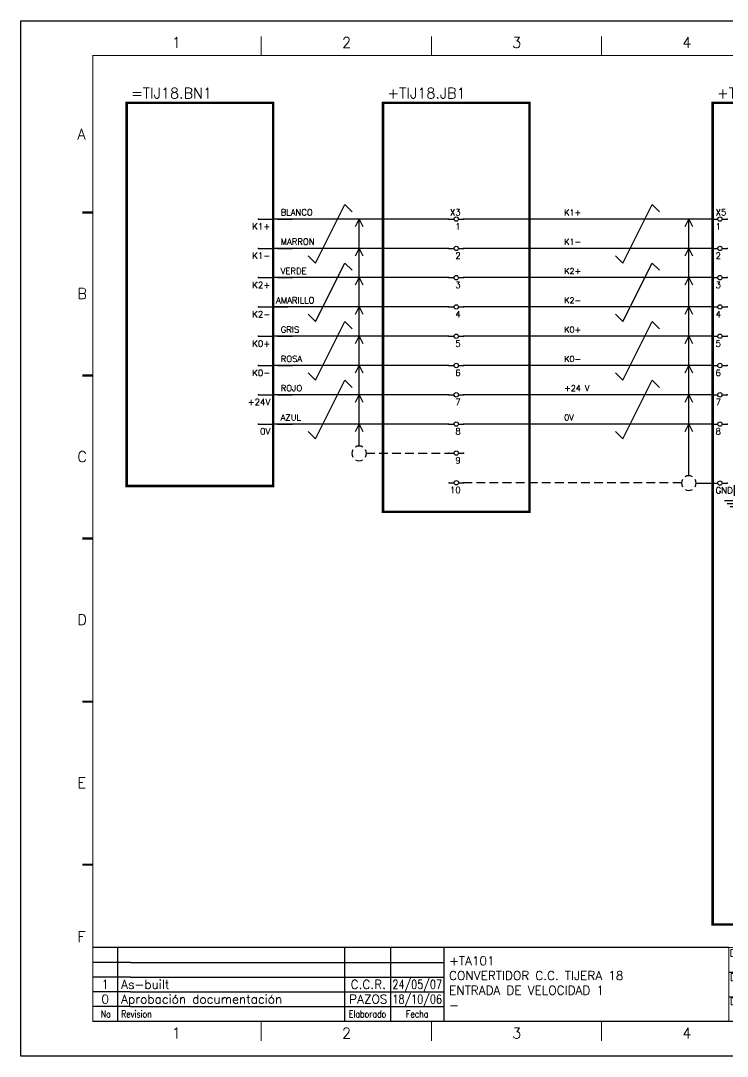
# Model space of a CAD drawing. Extents: x -25 to 1044, y -25744 to 292.
# Drawn here: x 38 to 240.6, y -4378.5 to -4081.5 of the extents above; entities that cross this region are included whole.
import ezdxf
from ezdxf.enums import TextEntityAlignment as Align

# ---------------------------------------------------------------- set-up
doc = ezdxf.new("R2010")
doc.units = 0
doc.header["$LTSCALE"] = 10
doc.header["$MEASUREMENT"] = 0
doc.linetypes.add('DASHDOT', pattern=[1, 0.5, -0.25, 0, -0.25])
doc.linetypes.add('HIDDEN', pattern=[0.375, 0.25, -0.125])
doc.layers.get('0').update_dxf_attribs({"linetype": 'CONTINUOUS'})
for name, color, linetype in [('1', 7, 'CONTINUOUS'), ('10', 5, 'CONTINUOUS'), ('102', 7, 'CONTINUOUS'), ('2', 7, 'CONTINUOUS'), ('8', 1, 'CONTINUOUS'), ('9', 6, 'CONTINUOUS'), ('DIBUJO', 7, 'CONTINUOUS'), ('NODE', 7, 'CONTINUOUS')]:
    doc.layers.add(name, color=color, linetype=linetype)
doc.styles.add('HELVETICA', font='HELV.SHX')
doc.styles.add('LABEL', font='SIMPLEX', dxfattribs={"width": 0.8, "height": 4})
doc.styles.add('ROMANS', font='romans')
doc.styles.get("Standard").update_dxf_attribs({"font": 'simplex'})

# ---------------------------------------------------------------- blocks, each defined once
blk = doc.blocks.new('NOD', base_point=(237.5, 170))
at = {"layer": 'NODE'}
blk.add_point((237.5, 170), dxfattribs=at)
blk = doc.blocks.new('$$PLR12')
blk.add_line((-2.5, 0), (2.5, 0))
at = {"layer": '2'}
for p in [(-2.5, 0), (2.5, 0)]:
    blk.add_blockref('NOD', p, dxfattribs=at)
at = {"layer": '8'}
blk.add_attdef('*A', text='', height=2.15, dxfattribs=at).set_placement((1.5, -3.575), align=Align.RIGHT)
at = {"layer": '9'}
blk.add_attdef('ID', text='', height=2.15, dxfattribs=at).set_placement((1.5, 1.25), align=Align.RIGHT)
blk = doc.blocks.new('$$PLL21C')
for p, q in [((-2.5, 0), (-0.75, 0)), ((0.75, 0), (2.5, 0))]:
    blk.add_line(p, q)
at = {"layer": '2'}
blk.add_circle((0, 0), 0.75, dxfattribs=at)
for p in [(-2.5, 0), (2.5, 0)]:
    blk.add_blockref('NOD', p, dxfattribs=at)
at = {"layer": '8'}
blk.add_attdef('*A', (-1.5, -3.575), '', height=2.15, dxfattribs=at)
at = {"layer": '9'}
blk.add_attdef('ID', (-1.5, 1.25), '', height=2.15, dxfattribs=at)
blk = doc.blocks.new('$$PLR12C')
for p, q in [((-2.5, 0), (-0.75, 0)), ((0.75, 0), (2.5, 0))]:
    blk.add_line(p, q)
at = {"layer": '2'}
blk.add_circle((0, 0), 0.75, dxfattribs=at)
for p in [(-2.5, 0), (2.5, 0)]:
    blk.add_blockref('NOD', p, dxfattribs=at)
at = {"layer": '8'}
blk.add_attdef('*A', text='', height=2.15, dxfattribs=at).set_placement((1.5, -3.575), align=Align.RIGHT)
at = {"layer": '9'}
blk.add_attdef('ID', text='', height=2.15, dxfattribs=at).set_placement((1.5, 1.25), align=Align.RIGHT)
blk = doc.blocks.new('$030107')
at = {"layer": '102'}
for start, end in [(150, 210), (60, 120), (330, 30), (240, 300)]:
    blk.add_arc((0, 0), 2.5, start, end, dxfattribs=at)
blk = doc.blocks.new('$021501')
at = {"layer": '2'}
for p, q in [((0, -6), (0, 0)), ((-3.5, -6), (3.5, -6)), ((-2.5, -7), (2.5, -7)), ((-1.5, -8), (1.5, -8))]:
    blk.add_line(p, q, dxfattribs=at)
blk.add_blockref('NOD', (0, 0), dxfattribs=at)
blk = doc.blocks.new('newcajec')
at = {"layer": '1'}
for p, q in [((179.4, 20.85), (0.13, 20.85)), ((7, 20.85), (7, 0)), ((71, 20.85), (71, 0)), ((84, 20.85), (84, 0.09)), ((99, 20.85), (99, 0)), ((215.2, 20.8), (215.2, 0)), ((184.64, 20.18), (184.81, 20.01)), ((184.81, 20.01), (185.18, 20.25)), ((10.6, 16.64), (0, 16.64)), ((10.6, 16.64), (99, 16.64)), ((10.6, 12.48), (0, 12.48)), ((10.6, 12.48), (99, 12.48)), ((179.4, 13.87), (215.2, 13.87)), ((368, 14.06), (368, 0)), ((10.6, 8.32), (0, 8.32)), ((10.6, 8.32), (99, 8.32)), ((179.4, 6.93), (267.63, 6.93)), ((267.63, 6.93), (302.5, 6.93)), ((270.63, 6.91), (270.63, 0)), ((282.07, 6.93), (282.07, 0)), ((368, 6.93), (383, 6.93)), ((10.6, 4.16), (0, 4.16)), ((10.6, 4.16), (99, 4.16))]:
    blk.add_line(p, q, dxfattribs=at)
for points in [[(47.5, 272.5, 0.3, 0.3, 0), (47.5, 277.91, 0.3, 0.3, 0)], [(95.5, 272.5, 0.3, 0.3, 0), (95.5, 277.91, 0.3, 0.3, 0)], [(143.5, 272.5, 0.3, 0.3, 0), (143.5, 277.91, 0.3, 0.3, 0)], [(191.5, 272.5, 0.3, 0.3, 0), (191.5, 277.91, 0.3, 0.3, 0)], [(239.5, 272.5, 0.3, 0.3, 0), (239.5, 277.91, 0.3, 0.3, 0)], [(287.5, 272.5, 0.3, 0.3, 0), (287.5, 277.91, 0.3, 0.3, 0)], [(335.5, 272.5, 0.3, 0.3, 0), (335.5, 277.91, 0.3, 0.3, 0)], [(-2.99, 228.23, 0.6, 0.6, 0), (-0.18, 228.23, 0.6, 0.6, 0)], [(383.01, 228.23, 0.6, 0.6, 0), (385.82, 228.23, 0.6, 0.6, 0)], [(-2.99, 182.23, 0.6, 0.6, 0), (-0.18, 182.23, 0.6, 0.6, 0)], [(383.01, 182.23, 0.6, 0.6, 0), (385.82, 182.23, 0.6, 0.6, 0)], [(-2.99, 136.23, 0.6, 0.6, 0), (-0.18, 136.23, 0.6, 0.6, 0)], [(383.01, 136.23, 0.6, 0.6, 0), (385.82, 136.23, 0.6, 0.6, 0)], [(-2.99, 90.23, 0.6, 0.6, 0), (-0.18, 90.23, 0.6, 0.6, 0)], [(383.01, 90.23, 0.6, 0.6, 0), (385.82, 90.23, 0.6, 0.6, 0)], [(-2.99, 44.23, 0.6, 0.6, 0), (-0.18, 44.23, 0.6, 0.6, 0)], [(383.01, 44.23, 0.6, 0.6, 0), (385.82, 44.23, 0.6, 0.6, 0)], [(383, 20.8, 0.3, 0.3, 0), (179.4, 20.8, 0.3, 0.3, 0), (179.4, 0, 0.3, 0.3, 0)], [(302.5, 20.8, 0.3, 0.3, 0), (302.5, 0, 0.3, 0.3, 0)], [(302.5, 14, 0.3, 0.3, 0), (383, 14, 0.3, 0.3, 0)], [(47.5, -5.5, 0.3, 0.3, 0), (47.5, -0.09, 0.3, 0.3, 0)], [(95.5, -5.5, 0.3, 0.3, 0), (95.5, -0.09, 0.3, 0.3, 0)], [(143.5, -5.5, 0.3, 0.3, 0), (143.5, -0.09, 0.3, 0.3, 0)], [(191.5, -5.5, 0.3, 0.3, 0), (191.5, -0.09, 0.3, 0.3, 0)], [(239.5, -5.5, 0.3, 0.3, 0), (239.5, -0.09, 0.3, 0.3, 0)], [(287.5, -5.5, 0.3, 0.3, 0), (287.5, -0.09, 0.3, 0.3, 0)], [(335.5, -5.5, 0.3, 0.3, 0), (335.5, -0.09, 0.3, 0.3, 0)]]:
    blk.add_lwpolyline(points, format="xyseb", dxfattribs=at)
at = {"layer": '1', "const_width": 0.3}
blk.add_lwpolyline([(0, 0), (0, 272.5), (383, 272.5), (383, 0)], close=True, dxfattribs=at)
at = {"layer": '2', "color": 14}
for p, q in [((221.42, 4.69), (221.42, 5.81)), ((221.42, 2.47), (221.42, 3.58))]:
    blk.add_line(p, q, dxfattribs=at)
for points in [[(220.05, 5.81), (220.05, 6.92), (226.74, 5.81), (226.74, 6.92)], [(221.42, 2.47), (220.05, 2.47), (221.42, 5.81), (220.05, 5.81)], [(221.42, 4.69), (224.25, 4.69), (221.42, 3.58), (224.25, 3.58)], [(224.25, 5.81), (225.37, 5.81), (225.37, 4.69)], [(224.25, 3.58), (225.37, 3.58), (225.37, 2.47)], [(225.37, 5.81), (226.74, 5.81), (225.37, 1.35), (226.74, 1.35)], [(224.25, 0.24), (224.25, 2.47), (220.05, 0.24), (220.05, 2.47)], [(226.74, 1.35), (226.74, 0.24), (224.25, 1.35), (224.25, 0.24)]]:
    blk.add_solid(points, dxfattribs=at)
at = {"layer": '1', "style": 'ROMANS'}
for s, p in [('1', (22.29, 274.68)), ('2', (70.29, 274.68)), ('3', (118.29, 274.68)), ('4', (166.29, 274.68)), ('5', (214.29, 274.68)), ('6', (262.29, 274.68)), ('7', (310.29, 274.68)), ('8', (357.79, 274.68)), ('A', (-4.37, 248.84)), ('A', (384.13, 248.84)), ('B', (-4.37, 203.84)), ('B', (384.13, 203.84)), ('C', (-4.37, 157.84)), ('C', (384.13, 157.84)), ('D', (-4.37, 111.84)), ('D', (384.13, 111.84)), ('E', (-4.37, 65.84)), ('E', (384.13, 65.84)), ('F', (-4.37, 22.34)), ('F', (384.13, 22.34)), ('1', (22.29, -4.82)), ('2', (70.29, -4.82)), ('3', (118.29, -4.82)), ('4', (166.29, -4.82)), ('5', (214.29, -4.82)), ('6', (262.29, -4.82)), ('7', (310.29, -4.82)), ('8', (357.79, -4.82))]:
    blk.add_text(s, height=3, dxfattribs=at).set_placement(p)
at = {"layer": '1', "style": 'LABEL', "width": 0.8}
for s, p in [('Diseno comprobado por', (179.73, 18.27)), ('Dibujo comprobado por', (179.81, 11.47)), ('Hoja', (368.38, 11.66)), ('Dibujado por', (179.83, 4.64)), ('Fecha', (285.71, 4.3)), ('Cont', (368.43, 4.46)), ('No', (2.23, 1.05)), ('Revision', (8, 1.05))]:
    blk.add_text(s, height=2, dxfattribs=at).set_placement(p)
for s, p in [('Dept', (274.61, 4.44)), ('Elaborado', (77.5, 1.05)), ('Fecha', (91.5, 1.05))]:
    blk.add_text(s, height=2, dxfattribs=at).set_placement(p, align=Align.CENTER)
at = {"layer": '10', "style": 'ROMANS'}
for tag, p in [('REV41', (3.5, 18.74)), ('REV43', (77.7, 18.74)), ('REV31', (3.5, 14.58)), ('REV33', (77.7, 14.58)), ('REV21', (3.5, 10.42)), ('REV23', (77.7, 10.42)), ('REV11', (3.5, 6.27)), ('REV13', (77.7, 6.27))]:
    blk.add_attdef(tag, text='', height=2.5, dxfattribs=at).set_placement(p, align=Align.MIDDLE)
for tag, p, height in [('REV42', (8, 17.49), 2.5), ('SHEETNAME1', (100.5, 15.83), 2.5), ('DOCUMENTTYPE', (216.43, 16.8), 2.5), ('NOTA', (305.32, 15.8), 3), ('REV32', (8, 13.33), 2.5), ('DESIGNCHECK', (180.74, 14.83), 2.5), ('OBJECT', (216.43, 12.4), 2.5), ('SHEETNAME2', (100.5, 11.67), 2.5), ('ORDER', (305.32, 7.3), 4.5), ('REV22', (8, 9.17), 2.5), ('SHEETNAME3', (100.5, 7.51), 2.5), ('DRAWINGCHECK', (180.53, 7.71), 2.5), ('CUSTOMER', (216.43, 8.08), 2.5), ('REV12', (8, 5.01), 2.5), ('SHEETNAME4', (100.5, 3.35), 2.5), ('USER', (180.63, 0.71), 2.5), ('DEPARTMENT', (271.93, 1.05), 2.5), ('DOCUMENT_ID', (305.32, 0.93), 4.4)]:
    blk.add_attdef(tag, p, '', height=height, dxfattribs=at)
for tag, width, p, p2 in [('REV44', 1.221199, (84.53, 17.49), (98.48, 17.49)), ('REV34', 1.221199, (84.53, 13.33), (98.48, 13.33)), ('REV24', 1.221199, (84.53, 9.17), (98.48, 9.17)), ('REV14', 1.221199, (84.53, 5.01), (98.48, 5.01)), ('CREATED2', 7.039915, (282.71, 1.05), (301.14, 1.05))]:
    blk.add_attdef(tag, text='', height=2.5, dxfattribs=dict(at, width=width)).set_placement(p, p2, align=Align.FIT)
for tag, p in [('SHEET', (382, 7.43)), ('NEXTSHEET', (382, 0.5))]:
    blk.add_attdef(tag, text='', height=2.5, dxfattribs=at).set_placement(p, align=Align.RIGHT)
at = {"layer": 'DIBUJO', "color": 14, "style": 'HELVETICA', "width": 1.3}
blk.add_text('RUSSULA S.A.', height=3, dxfattribs=at).set_placement((229, 2.19))
blk = doc.blocks.new('$$PLL21')
blk.add_line((-2.5, 0), (2.5, 0))
at = {"layer": '2'}
for p in [(-2.5, 0), (2.5, 0)]:
    blk.add_blockref('NOD', p, dxfattribs=at)
at = {"layer": '8'}
blk.add_attdef('*A', (-1.5, -3.575), '', height=2.15, dxfattribs=at)
at = {"layer": '9'}
blk.add_attdef('ID', (-1.5, 1.25), '', height=2.15, dxfattribs=at)

msp = doc.modelspace()

# ---------------------------------------------------------------- linework, layer by layer
at = {"layer": '2', "color": 7}
for p, q in [((122.54, -4151.04), (130.94, -4134.24)), ((130.94, -4134.24), (133.04, -4136.34)), ((210.67, -4151.04), (219.07, -4134.24)), ((219.07, -4134.24), (221.17, -4136.34)), ((160.82, -4138.44), (110.42, -4138.44)), ((134.02, -4140.54), (135.07, -4138.44)), ((135.07, -4203.54), (135.07, -4138.44)), ((135.07, -4138.44), (136.12, -4140.54)), ((236.42, -4138.44), (165.02, -4138.44)), ((228.52, -4140.54), (229.57, -4138.44)), ((229.57, -4212.05), (229.57, -4138.44)), ((229.57, -4138.44), (230.62, -4140.54)), ((160.82, -4146.84), (110.42, -4146.84)), ((120.44, -4148.94), (122.54, -4151.04)), ((134.02, -4148.94), (135.07, -4146.84)), ((135.07, -4146.84), (136.12, -4148.94)), ((236.42, -4146.84), (165.02, -4146.84)), ((208.57, -4148.94), (210.67, -4151.04)), ((228.52, -4148.94), (229.57, -4146.84)), ((229.57, -4146.84), (230.62, -4148.94)), ((122.54, -4167.84), (130.94, -4151.04)), ((130.94, -4151.04), (133.04, -4153.14)), ((210.67, -4167.84), (219.07, -4151.04)), ((219.07, -4151.04), (221.17, -4153.14)), ((236.42, -4162.51), (236.42, -4154.77)), ((160.82, -4155.24), (110.42, -4155.24)), ((134.02, -4157.34), (135.07, -4155.24)), ((135.07, -4155.24), (136.12, -4157.34)), ((236.42, -4155.24), (165.02, -4155.24)), ((228.52, -4157.34), (229.57, -4155.24)), ((229.57, -4155.24), (230.62, -4157.34)), ((160.82, -4163.64), (110.42, -4163.64)), ((134.02, -4165.74), (135.07, -4163.64)), ((135.07, -4163.64), (136.12, -4165.74)), ((236.42, -4163.64), (165.02, -4163.64)), ((228.52, -4165.74), (229.57, -4163.64)), ((229.57, -4163.64), (230.62, -4165.74)), ((120.44, -4165.74), (122.54, -4167.84)), ((208.57, -4165.74), (210.67, -4167.84)), ((122.54, -4184.64), (130.94, -4167.84)), ((130.94, -4167.84), (133.04, -4169.94)), ((210.67, -4184.64), (219.07, -4167.84)), ((219.07, -4167.84), (221.17, -4169.94)), ((160.82, -4172.04), (110.42, -4172.04)), ((134.02, -4174.14), (135.07, -4172.04)), ((135.07, -4172.04), (136.12, -4174.14)), ((236.42, -4172.04), (165.02, -4172.04)), ((228.52, -4174.14), (229.57, -4172.04)), ((229.57, -4172.04), (230.62, -4174.14)), ((160.82, -4180.44), (110.42, -4180.44)), ((134.02, -4182.54), (135.07, -4180.44)), ((135.07, -4180.44), (136.12, -4182.54)), ((236.42, -4180.44), (165.02, -4180.44)), ((228.52, -4182.54), (229.57, -4180.44)), ((229.57, -4180.44), (230.62, -4182.54)), ((120.44, -4182.54), (122.54, -4184.64)), ((122.54, -4201.44), (130.94, -4184.64)), ((130.94, -4184.64), (133.04, -4186.74)), ((208.57, -4182.54), (210.67, -4184.64)), ((210.67, -4201.44), (219.07, -4184.64)), ((219.07, -4184.64), (221.17, -4186.74)), ((160.82, -4188.84), (110.42, -4188.84)), ((134.02, -4190.94), (135.07, -4188.84)), ((135.07, -4188.84), (136.12, -4190.94)), ((236.42, -4188.84), (165.02, -4188.84)), ((228.52, -4190.94), (229.57, -4188.84)), ((229.57, -4188.84), (230.62, -4190.94)), ((160.82, -4197.24), (110.42, -4197.24)), ((120.44, -4199.34), (122.54, -4201.44)), ((134.02, -4199.34), (135.07, -4197.24)), ((135.07, -4197.24), (136.12, -4199.34)), ((236.42, -4197.24), (165.02, -4197.24)), ((208.57, -4199.34), (210.67, -4201.44)), ((228.52, -4199.34), (229.57, -4197.24)), ((229.57, -4197.24), (230.62, -4199.34)), ((231.67, -4214.15), (236.42, -4214.15))]:
    msp.add_line(p, q, dxfattribs=at)
at = {"layer": '2', "color": 7, "linetype": 'HIDDEN'}
for p, q in [((137.03, -4205.55), (160.87, -4205.55)), ((227.46, -4214.05), (165.03, -4214.05))]:
    msp.add_line(p, q, dxfattribs=at)
at = {"layer": '2', "color": 3, "linetype": 'DASHDOT'}
for points in [[(68.42, -4105.11, 0.706, 0.706, 0), (110.42, -4105.11, 0.706, 0.706, 0), (110.42, -4215.01, 0.706, 0.706, 0), (68.42, -4215.01, 0.706, 0.706, 0), (68.42, -4105.11, 0.706, 0.706, 0)], [(141.92, -4105.11, 0.706, 0.706, 0), (183.92, -4105.11, 0.706, 0.706, 0), (183.92, -4222.39, 0.706, 0.706, 0), (141.92, -4222.39, 0.706, 0.706, 0), (141.92, -4105.11, 0.706, 0.706, 0)], [(236.42, -4105.11, 0.706, 0.706, 0), (435.92, -4105.11, 0.706, 0.706, 0), (435.92, -4340.73, 0.706, 0.706, 0), (236.42, -4340.73, 0.706, 0.706, 0), (236.42, -4105.11, 0.706, 0.706, 0)]]:
    msp.add_lwpolyline(points, format="xyseb", dxfattribs=at)
at = {"layer": 'DIBUJO'}
msp.add_lwpolyline([(38.02, -4081.55), (458.02, -4081.55), (458.02, -4378.55), (38.02, -4378.55), (38.02, -4081.55)], dxfattribs=at)

# ---------------------------------------------------------------- block references
at = {"layer": '2', "color": 7}
ref = msp.add_blockref('newcajec', (58.7, -4368.53), dxfattribs=dict(at, xscale=1.016442892079965, yscale=1.016442892079965, zscale=1.016442892079965))
ref.add_attrib('REV24', '24/05/07', dxfattribs={"layer": '10', "height": 2.541, "style": 'ROMANS', "width": 0.728168}).set_placement((144.61, -4359.2), (158.8, -4359.2), align=Align.FIT)
ref.add_attrib('SHEETNAME3', 'ENTRADA DE VELOCIDAD 1', (160.85, -4360.9), dxfattribs={"layer": '10', "height": 2.5411, "style": 'ROMANS'})
ref.add_attrib('SHEETNAME2', 'CONVERTIDOR C.C. TIJERA 18', (160.85, -4356.67), dxfattribs={"layer": '10', "height": 2.5411, "style": 'ROMANS'})
ref.add_attrib('SHEETNAME1', '+TA101', (160.85, -4352.45), dxfattribs={"layer": '10', "height": 2.541, "style": 'ROMANS'})
ref.add_attrib('USER', 'J.PAZOS', (242.3, -4367.81), dxfattribs={"layer": '10', "height": 2.541, "style": 'ROMANS'})
ref.add_attrib('DRAWINGCHECK', 'J.L.C.C.', (242.2, -4360.69), dxfattribs={"layer": '10', "height": 2.541, "style": 'ROMANS'})
ref.add_attrib('DESIGNCHECK', 'J.M. CEDEIRA', (242.41, -4353.45), dxfattribs={"layer": '10', "height": 2.5411, "style": 'ROMANS'})
ref.add_attrib('REV22', 'As-built', (66.83, -4359.2), dxfattribs={"layer": '10', "height": 2.541, "style": 'ROMANS'})
ref.add_attrib('REV12', 'Aprobación documentación', (66.83, -4363.43), dxfattribs={"layer": '10', "height": 2.5411, "style": 'ROMANS'})
ref.add_attrib('REV21', '1', dxfattribs={"layer": '10', "height": 2.54, "style": 'ROMANS'}).set_placement((62.26, -4357.93), align=Align.MIDDLE)
ref.add_attrib('REV11', '0', dxfattribs={"layer": '10', "height": 2.54, "style": 'ROMANS'}).set_placement((62.26, -4362.16), align=Align.MIDDLE)
ref.add_attrib('SHEETNAME4', '-', (160.85, -4365.13), dxfattribs={"layer": '10', "height": 2.54, "style": 'ROMANS'})
ref.add_attrib('REV14', '18/10/06', dxfattribs={"layer": '10', "height": 2.541, "style": 'ROMANS', "width": 0.728168}).set_placement((144.61, -4363.43), (158.8, -4363.43), align=Align.FIT)
ref.add_attrib('REV23', 'C.C.R.', dxfattribs={"layer": '10', "height": 2.541, "style": 'ROMANS'}).set_placement((137.68, -4357.93), align=Align.MIDDLE)
ref.add_attrib('REV13', 'PAZOS', dxfattribs={"layer": '10', "height": 2.541, "style": 'ROMANS'}).set_placement((137.68, -4362.16), align=Align.MIDDLE)
ref.add_attrib('DOCUMENT_ID', 'PP06/0066-E1A.10', (369.04, -4367.58), dxfattribs={"layer": '10', "height": 4.4723, "style": 'ROMANS', "width": 0.9})
ref.add_attrib('ORDER', 'PP06/0066', (369.04, -4361.11), dxfattribs={"layer": '10', "height": 4.574, "style": 'ROMANS'})
ref.add_attrib('CUSTOMER', 'ACINDAR', (278.69, -4360.31), dxfattribs={"layer": '10', "height": 2.541, "style": 'ROMANS'})
ref.add_attrib('OBJECT', 'TREN DE ROLLOS Y BARRAS', (278.69, -4355.92), dxfattribs={"layer": '10', "height": 2.5411, "style": 'ROMANS'})
ref.add_attrib('DOCUMENTTYPE', 'ESQUEMA ELECTRICO', (278.69, -4351.45), dxfattribs={"layer": '10', "height": 2.5411, "style": 'ROMANS'})
ref.add_attrib('CREATED2', '05/10/06', dxfattribs={"layer": '10', "height": 2.541, "style": 'ROMANS', "width": 0.961976}).set_placement((346.05, -4367.47), (364.8, -4367.47), align=Align.FIT)
ref.add_attrib('DEPARTMENT', 'ELEC', (335.1, -4367.47), dxfattribs={"layer": '10', "height": 2.541, "style": 'ROMANS'})
ref.add_attrib('NEXTSHEET', '2628', dxfattribs={"layer": '10', "height": 2.541, "style": 'ROMANS'}).set_placement((446.98, -4368.02), align=Align.RIGHT)
ref.add_attrib('SHEET', '2626', dxfattribs={"layer": '10', "height": 2.541, "style": 'ROMANS'}).set_placement((446.98, -4360.97), align=Align.RIGHT)
at = {"layer": '2'}
ref = msp.add_blockref('$$PLL21', (113.8, -4138.44), dxfattribs=dict(at, xscale=0.8231999999999857, yscale=0.8231999999999857, zscale=0.8231999999999857))
ref.add_attrib('ID', 'BLANCO', (112.57, -4137.41), dxfattribs={"layer": '9', "height": 1.77})
at = {"layer": '2', "color": 7, "xscale": 0.839999999999975, "yscale": 0.839999999999975, "zscale": 0.839999999999975}
for name, p, values in [('$$PLR12C', (162.92, -4138.44), {'ID': 'X3', '*A': '1'}), ('$$PLL21C', (238.52, -4138.44), {'ID': 'X5', '*A': '1'}), ('$$PLR12', (108.32, -4138.44), {'*A': 'K1+'}), ('$$PLR12', (108.32, -4146.84), {'*A': 'K1-'}), ('$$PLR12C', (162.92, -4146.84), {'*A': '2'}), ('$$PLL21C', (238.52, -4146.84), {'*A': '2'}), ('$$PLR12C', (162.92, -4155.24), {'*A': '3'}), ('$$PLL21C', (238.52, -4155.24), {'*A': '3'}), ('$$PLR12', (108.32, -4155.24), {'*A': 'K2+'}), ('$$PLR12', (108.32, -4163.64), {'*A': 'K2-'}), ('$$PLR12C', (162.92, -4163.64), {'*A': '4'}), ('$$PLL21C', (238.52, -4163.64), {'*A': '4'}), ('$$PLR12', (108.32, -4172.04), {'*A': 'K0+'}), ('$$PLR12C', (162.92, -4172.04), {'*A': '5'}), ('$$PLL21C', (238.52, -4172.04), {'*A': '5'}), ('$$PLR12', (108.32, -4180.44), {'*A': 'K0-'}), ('$$PLR12C', (162.92, -4180.44), {'*A': '6'}), ('$$PLL21C', (238.52, -4180.44), {'*A': '6'}), ('$$PLR12', (108.32, -4188.84), {'*A': '+24V'}), ('$$PLR12C', (162.92, -4188.84), {'*A': '7'}), ('$$PLL21C', (238.52, -4188.84), {'*A': '7'}), ('$$PLR12C', (162.92, -4197.24), {'*A': '8'}), ('$$PLL21C', (238.52, -4197.24), {'*A': '8'}), ('$$PLR12', (108.32, -4197.24), {'*A': '0V'}), ('$$PLR12C', (162.92, -4205.56), {'*A': '9'}), ('$$PLR12C', (162.93, -4214.05), {'*A': '10'}), ('$$PLL21C', (238.52, -4214.15), {'*A': 'GND'})]:
    msp.add_blockref(name, p, dxfattribs=at).add_auto_attribs(values)
at = {"layer": '2'}
ref = msp.add_blockref('$$PLL21', (113.8, -4146.84), dxfattribs=dict(at, xscale=0.8231999999999857, yscale=0.8231999999999857, zscale=0.8231999999999857))
ref.add_attrib('ID', 'MARRON', (112.57, -4145.81), dxfattribs={"layer": '9', "height": 1.77})
ref = msp.add_blockref('$$PLL21', (113.8, -4155.24), dxfattribs=dict(at, xscale=0.8231999999999857, yscale=0.8231999999999857, zscale=0.8231999999999857))
ref.add_attrib('ID', 'VERDE', (112.57, -4154.21), dxfattribs={"layer": '9', "height": 1.77})
ref = msp.add_blockref('$$PLL21', (112.48, -4163.64), dxfattribs=dict(at, xscale=0.8231999999999857, yscale=0.8231999999999857, zscale=0.8231999999999857))
ref.add_attrib('ID', 'AMARILLO', (111.24, -4162.61), dxfattribs={"layer": '9', "height": 1.77})
ref = msp.add_blockref('$$PLL21', (113.8, -4172.04), dxfattribs=dict(at, xscale=0.8231999999999857, yscale=0.8231999999999857, zscale=0.8231999999999857))
ref.add_attrib('ID', 'GRIS', (112.57, -4171.01), dxfattribs={"layer": '9', "height": 1.77})
ref = msp.add_blockref('$$PLL21', (113.8, -4180.44), dxfattribs=dict(at, xscale=0.8231999999999857, yscale=0.8231999999999857, zscale=0.8231999999999857))
ref.add_attrib('ID', 'ROSA', (112.57, -4179.41), dxfattribs={"layer": '9', "height": 1.77})
ref = msp.add_blockref('$$PLL21', (113.8, -4188.84), dxfattribs=dict(at, xscale=0.8231999999999857, yscale=0.8231999999999857, zscale=0.8231999999999857))
ref.add_attrib('ID', 'ROJO', (112.57, -4187.81), dxfattribs={"layer": '9', "height": 1.77})
ref = msp.add_blockref('$$PLL21', (113.8, -4197.24), dxfattribs=dict(at, xscale=0.8231999999999857, yscale=0.8231999999999857, zscale=0.8231999999999857))
ref.add_attrib('ID', 'AZUL', (112.57, -4196.21), dxfattribs={"layer": '9', "height": 1.77})
at = {"layer": '2', "color": 7, "xscale": 0.839999999999975, "yscale": 0.839999999999975, "zscale": 0.839999999999975}
for name, p in [('$030107', (135.07, -4205.64)), ('$030107', (229.57, -4214.15)), ('$021501', (242.72, -4214.15))]:
    msp.add_blockref(name, p, dxfattribs=at)

# ---------------------------------------------------------------- texts
at = {"layer": '2', "color": 6}
for s, p in [('=TIJ18.BN1', (69.68, -4103.85)), ('+TIJ18.JB1', (143.18, -4103.85)), ('+TA101', (237.68, -4103.85))]:
    msp.add_text(s, height=3.024, dxfattribs=at).set_placement(p)
at = {"layer": '2', "color": 7, "style": 'ROMANS'}
for s, p in [('K1+', (193.87, -4137.39)), ('K1-', (193.87, -4145.79)), ('K2+', (193.87, -4154.19)), ('K2-', (193.87, -4162.59)), ('K0+', (193.87, -4170.99)), ('K0-', (193.87, -4179.39)), ('+24 V', (193.87, -4187.79)), ('0V', (193.87, -4196.19))]:
    msp.add_text(s, height=1.68, dxfattribs=at).set_placement(p)

doc.saveas('drawing.dxf')
